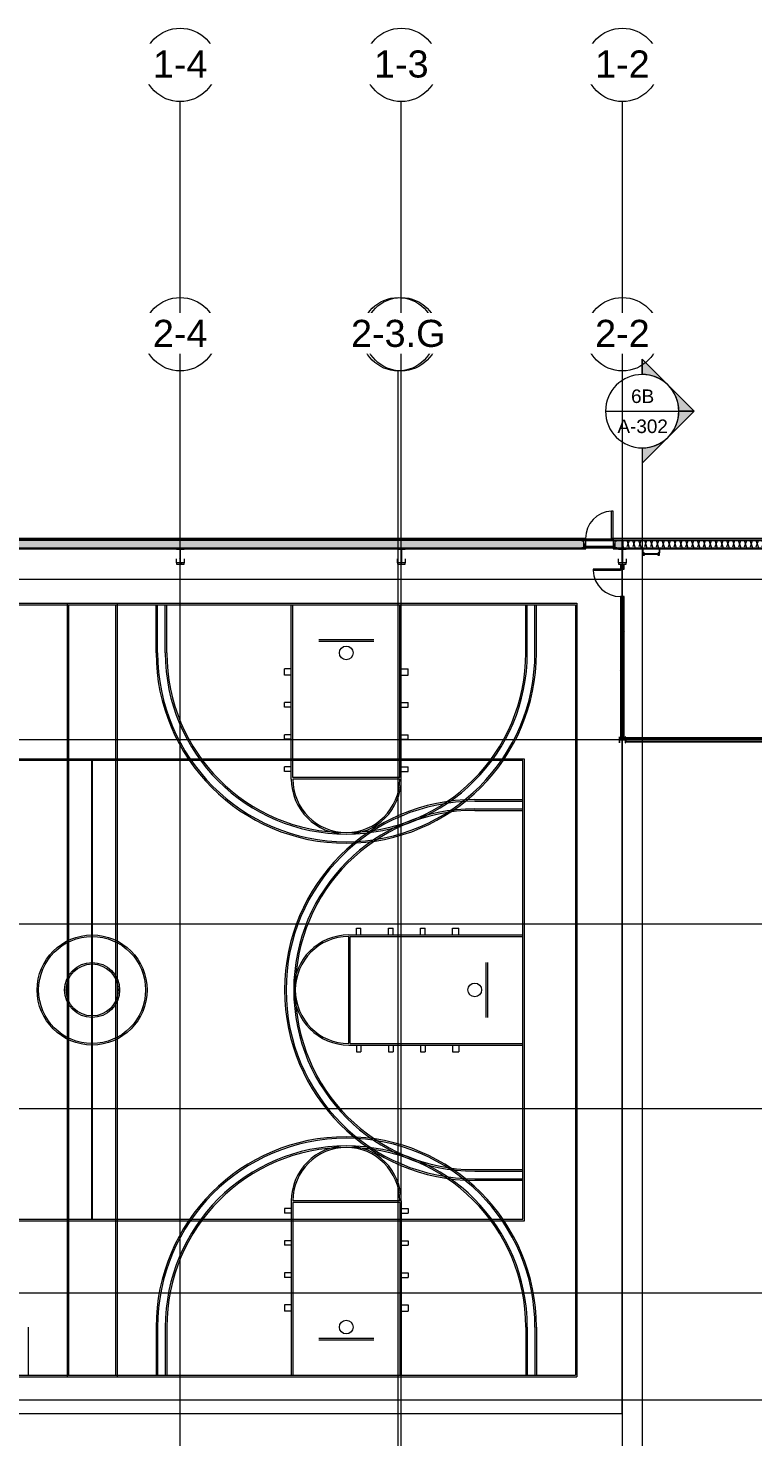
# Model space of a CAD drawing. Header units: inches. Extents: x 25369 to 33163, y -23509 to -20274.
# Drawn here: x 31134 to 32083, y -22297 to -20454 of the extents above; entities that cross this region are included whole.
import ezdxf

# ---------------------------------------------------------------- set-up
doc = ezdxf.new("R2010")
doc.units = ezdxf.units.IN
doc.header["$MEASUREMENT"] = 0
doc.linetypes.add('Grid Line 1_2_', pattern=[0.875, 0.5, -0.125, 0.125, -0.125])
for name, color, linetype, lineweight in [('A-DOOR', 31, 'Continuous', 13), ('A-FLOR', 192, 'Continuous', 13), ('A-FLOR-OTLN', 90, 'Continuous', 70), ('A-WALL', 113, 'Continuous', 13), ('A-WALL-PATT', 111, 'Continuous', 25), ('C-TOPO', 7, 'Continuous', 13), ('G-ANNO-SYMB', 111, 'Continuous', 9), ('I-WALL', 2, 'Continuous', 13), ('L-SITE-WALL', 31, 'Continuous', 13), ('Q-SPCQ', 91, 'Continuous', 13), ('S-BEAM', 12, 'Continuous', 13), ('S-COLS', 52, 'Continuous', 13), ('S-GRID', 1, 'Continuous', 9), ('S-GRID-IDEN', 1, 'Continuous', 9)]:
    doc.layers.add(name, color=color, linetype=linetype, lineweight=lineweight)
doc.styles.add('Arial', font='arial.ttf', dxfattribs={"height": 35.407186})
doc.styles.add('Arial_1', font='arial.ttf', dxfattribs={"height": 17.703593})
pattern_1 = [(0, (5931.104, 0), (0, 24), []), (90, (5931.104, 0), (-24, 1e-15), [])]
pattern_2 = [(161.57, (5932.064, 0.96), (-7.6802237, -0.0009796), [0, -54.643, 6.067, 0]), (18.43, (5930.144, 0.96), (-7.6802237, 0.0009796), [0, -54.643, 6.067, 0]), (108.43, (5932.064, 0.96), (3.8382953, -19.20136532), [18.211, -42.499]), (71.57, (5930.144, 0.96), (3.8382953, 19.20136532), [18.211, -42.499])]
pattern_3 = [(45, (5931.104, 0), (-19.00703, 19.00703), []), (45, (5931.104, 28.8), (-19.00703, 19.00703), [])]
pattern_4 = [(225, (31622.494, -22360.053), (19.00703, -19.00703), []), (225, (31622.494, -22388.853), (19.00703, -19.00703), [])]
pattern_5 = [(225, (31332.994, -22360.053), (19.00703, -19.00703), []), (225, (31332.994, -22388.853), (19.00703, -19.00703), [])]
pattern_6 = [(225, (31911.994, -22360.053), (19.00703, -19.00703), []), (225, (31911.994, -22388.853), (19.00703, -19.00703), [])]
pattern_7 = [(0, (5931.104, 0), (61.44, 15.36), [2.534, -43.546, 2.534, -43.546, -245.76]), (0, (5931.104, 0), (61.44, 15.36), [-92.16, 2.534, -89.626, 2.534, -43.546, -107.52]), (0, (5931.104, 0), (61.44, 15.36), [-230.4, 2.534, -28.186, 2.534, -74.266]), (120, (5954.144, 7.68), (-44.02215, 45.528601), [2.534, -43.546, 2.534, -43.546, -245.76]), (120, (5954.144, 7.68), (-44.02215, 45.528601), [-92.16, 2.534, -89.626, 2.534, -43.546, -107.52]), (120, (5954.144, 7.68), (-44.02215, 45.528601), [-230.4, 2.534, -28.186, 2.534, -74.266]), (240, (5961.824, 38.4), (-17.41785, -60.888601), [2.534, -43.546, 2.534, -43.546, -245.76]), (240, (5961.824, 38.4), (-17.41785, -60.888601), [-92.16, 2.534, -89.626, 2.534, -43.546, -107.52]), (240, (5961.824, 38.4), (-17.41785, -60.888601), [-230.4, 2.534, -28.186, 2.534, -74.266])]

# ---------------------------------------------------------------- blocks, each defined once
blk = doc.blocks.new('Struct_Xcel_Sports Complex_rvt-2-Overall Floor Plan')
at = {"layer": 'A-FLOR', "color": 43, "lineweight": 9}
blk.add_line((25932.8, -21132.3), (25968.8, -21132.3), dxfattribs=at)
at = {"layer": 'L-SITE-WALL', "color": 43, "lineweight": 9}
for p, q in [((25932.8, -21124.3), (25968.8, -21124.3)), ((25968.8, -21132.3), (25932.8, -21132.3))]:
    blk.add_line(p, q, dxfattribs=at)
blk = doc.blocks.new('columns and girder2 - one-1334686-Overall Floor Plan')
at = {"layer": 'S-BEAM', "lineweight": 9}
h = blk.add_hatch(dxfattribs=at)
h.set_pattern_fill('FP_26', color=253, style=0, pattern_type=2)
h.set_pattern_definition(pattern_4)
h.paths.add_polyline_path([(-5, -0.5), (-5, -2), (5, -2), (5, -0.5)], flags=0)
h.paths.add_polyline_path([(5, -17), (-5, -17), (-5, -18.5), (5, -18.5)], flags=0)
h.paths.add_polyline_path([(-5, -1204.9), (-5, -1206.4), (5, -1206.4), (5, -1204.9)], flags=0)
h.paths.add_polyline_path([(-5, -1224.3), (-5, -1225.8), (5, -1225.8), (5, -1224.3)], flags=0)
h = blk.add_hatch(dxfattribs=at)
h.set_pattern_fill('FP_26', color=253, style=0, pattern_type=2)
h.set_pattern_definition(pattern_4)
h.paths.add_polyline_path([(0.6, -2), (-0.6, -2), (-0.6, -17), (0.6, -17)], flags=0)
h.paths.add_polyline_path([(-0.6, -1206.4), (-0.6, -1224.3), (0.6, -1224.3), (0.6, -1206.4)], flags=0)
at = {"layer": 'S-BEAM', "color": 7}
for p, q in [((5, -0.5), (-5, -0.5)), ((-5, -0.5), (-5, -2)), ((-5, -2), (5, -2)), ((5, -17), (-5, -17)), ((-5, -17), (-5, -18.5)), ((0.6, -2), (-0.6, -2)), ((-0.6, -2), (-0.6, -17)), ((-0.6, -17), (0.6, -17)), ((0.6, -17), (0.6, -2)), ((5, -2), (5, -0.5)), ((5, -18.5), (5, -17)), ((-5, -18.5), (5, -18.5)), ((5, -1204.9), (-5, -1204.9)), ((-5, -1204.9), (-5, -1206.4)), ((-5, -1206.4), (5, -1206.4)), ((0.6, -1206.4), (-0.6, -1206.4)), ((-0.6, -1206.4), (-0.6, -1224.3)), ((0.6, -1224.3), (0.6, -1206.4)), ((5, -1206.4), (5, -1204.9)), ((5, -1224.3), (-5, -1224.3)), ((-5, -1224.3), (-5, -1225.8)), ((-5, -1225.8), (5, -1225.8)), ((-0.6, -1224.3), (0.6, -1224.3)), ((5, -1225.8), (5, -1224.3))]:
    blk.add_line(p, q, dxfattribs=at)
at = {"layer": 'S-BEAM', "color": 43, "lineweight": 9}
for p, q in [((-5, -17), (-5, -10.7)), ((5, -10.7), (5, -17)), ((-5, -1211.9), (-5, -1206.4)), ((5, -1206.4), (5, -1211.9))]:
    blk.add_line(p, q, dxfattribs=at)
blk = doc.blocks.new('columns and girder2 - one-V24-Overall Floor Plan')
at = {"layer": 'S-BEAM', "lineweight": 9}
h = blk.add_hatch(dxfattribs=at)
h.set_pattern_fill('FP_27', color=253, style=0, pattern_type=2)
h.set_pattern_definition(pattern_5)
h.paths.add_polyline_path([(5, -0.5), (-5, -0.5), (-5, -2), (5, -2)], flags=0)
h.paths.add_polyline_path([(-5, -17), (-5, -18.5), (5, -18.5), (5, -17)], flags=0)
h.paths.add_polyline_path([(5, -1204.9), (-5, -1204.9), (-5, -1206.4), (5, -1206.4)], flags=0)
h.paths.add_polyline_path([(-5, -1224.3), (-5, -1225.8), (5, -1225.8), (5, -1224.3)], flags=0)
h = blk.add_hatch(dxfattribs=at)
h.set_pattern_fill('FP_27', color=253, style=0, pattern_type=2)
h.set_pattern_definition(pattern_5)
h.paths.add_polyline_path([(-0.6, -2), (-0.6, -17), (0.6, -17), (0.6, -2)], flags=0)
h.paths.add_polyline_path([(-0.6, -1206.4), (-0.6, -1224.3), (0.6, -1224.3), (0.6, -1206.4)], flags=0)
at = {"layer": 'S-BEAM', "color": 7}
for p, q in [((5, -0.5), (-5, -0.5)), ((-5, -0.5), (-5, -2)), ((-5, -2), (5, -2)), ((5, -17), (-5, -17)), ((-5, -17), (-5, -18.5)), ((0.6, -2), (-0.6, -2)), ((-0.6, -2), (-0.6, -17)), ((-0.6, -17), (0.6, -17)), ((0.6, -17), (0.6, -2)), ((5, -2), (5, -0.5)), ((5, -18.5), (5, -17)), ((-5, -18.5), (5, -18.5)), ((5, -1204.9), (-5, -1204.9)), ((-5, -1204.9), (-5, -1206.4)), ((-5, -1206.4), (5, -1206.4)), ((0.6, -1206.4), (-0.6, -1206.4)), ((-0.6, -1206.4), (-0.6, -1224.3)), ((0.6, -1224.3), (0.6, -1206.4)), ((5, -1206.4), (5, -1204.9)), ((5, -1224.3), (-5, -1224.3)), ((-5, -1224.3), (-5, -1225.8)), ((-5, -1225.8), (5, -1225.8)), ((-0.6, -1224.3), (0.6, -1224.3)), ((5, -1225.8), (5, -1224.3))]:
    blk.add_line(p, q, dxfattribs=at)
at = {"layer": 'S-BEAM', "color": 43, "lineweight": 9}
for p, q in [((-5, -17), (-5, -10.7)), ((5, -10.7), (5, -17)), ((-5, -1211.9), (-5, -1206.4)), ((5, -1206.4), (5, -1211.9))]:
    blk.add_line(p, q, dxfattribs=at)
blk = doc.blocks.new('columns and girder2 - one-V33-Overall Floor Plan')
at = {"layer": 'S-BEAM', "lineweight": 9}
h = blk.add_hatch(dxfattribs=at)
h.set_pattern_fill('FP_36', color=253, style=0, pattern_type=2)
h.set_pattern_definition(pattern_6)
h.paths.add_polyline_path([(5, -0.5), (-5, -0.5), (-5, -2), (5, -2)], flags=0)
h.paths.add_polyline_path([(5, -17), (-5, -17), (-5, -18.5), (5, -18.5)], flags=0)
h.paths.add_polyline_path([(5, -1204.9), (-5, -1204.9), (-5, -1206.4), (5, -1206.4)], flags=0)
h.paths.add_polyline_path([(5, -1224.3), (-5, -1224.3), (-5, -1225.8), (5, -1225.8)], flags=0)
h = blk.add_hatch(dxfattribs=at)
h.set_pattern_fill('FP_36', color=253, style=0, pattern_type=2)
h.set_pattern_definition(pattern_6)
h.paths.add_polyline_path([(0.6, -2), (-0.6, -2), (-0.6, -17), (0.6, -17)], flags=0)
h.paths.add_polyline_path([(-0.6, -1206.4), (-0.6, -1224.3), (0.6, -1224.3), (0.6, -1206.4)], flags=0)
at = {"layer": 'S-BEAM', "color": 7}
for p, q in [((5, -0.5), (-5, -0.5)), ((-5, -0.5), (-5, -2)), ((-5, -2), (5, -2)), ((5, -17), (-5, -17)), ((-5, -17), (-5, -18.5)), ((0.6, -2), (-0.6, -2)), ((-0.6, -2), (-0.6, -17)), ((-0.6, -17), (0.6, -17)), ((0.6, -17), (0.6, -2)), ((5, -2), (5, -0.5)), ((5, -18.5), (5, -17)), ((-5, -18.5), (5, -18.5)), ((5, -1204.9), (-5, -1204.9)), ((-5, -1204.9), (-5, -1206.4)), ((-5, -1206.4), (5, -1206.4)), ((0.6, -1206.4), (-0.6, -1206.4)), ((-0.6, -1206.4), (-0.6, -1224.3)), ((0.6, -1224.3), (0.6, -1206.4)), ((5, -1206.4), (5, -1204.9)), ((5, -1224.3), (-5, -1224.3)), ((-5, -1224.3), (-5, -1225.8)), ((-5, -1225.8), (5, -1225.8)), ((-0.6, -1224.3), (0.6, -1224.3)), ((5, -1225.8), (5, -1224.3))]:
    blk.add_line(p, q, dxfattribs=at)
at = {"layer": 'S-BEAM', "color": 43, "lineweight": 9}
for p, q in [((-5, -17), (-5, -10.7)), ((5, -10.7), (5, -17)), ((-5, -1212), (-5, -1206.4)), ((5, -1206.4), (5, -1211.9))]:
    blk.add_line(p, q, dxfattribs=at)
blk = doc.blocks.new('Single-Flush - 36_ x 96_-1048073-Overall Floor Plan')
at = {"layer": 'A-DOOR', "color": 7}
for p, q in [((16, 6.6), (16, 42.6)), ((18, 42.6), (16, 42.6)), ((18, 6.6), (18, 42.6)), ((18, 6.6), (16, 6.6))]:
    blk.add_line(p, q, dxfattribs=at)
at = {"layer": 'A-DOOR', "color": 43, "lineweight": 9}
blk.add_arc((18, 6.6), 36.1, 93.1789, 180, dxfattribs=at)
blk = doc.blocks.new('lad500 - Standard-1624177-Overall Floor Plan')
at = {"layer": 'Q-SPCQ', "color": 43, "lineweight": 9}
for p, q in [((26029.6, -21135.1), (26007.7, -21135.1)), ((26007.7, -21135.1), (26007.7, -21140.6)), ((26007.9, -21140.4), (26007.9, -21135.2)), ((26007.9, -21135.2), (26029.4, -21135.2)), ((26029.4, -21135.2), (26029.4, -21140.4)), ((26029.6, -21140.6), (26029.6, -21135.1)), ((26007.7, -21140.6), (26009.5, -21140.6)), ((26009.5, -21140.4), (26007.9, -21140.4)), ((26008.1, -21140.4), (26009.6, -21140.4)), ((26008.1, -21143.7), (26008.1, -21140.4)), ((26009.6, -21143.7), (26008.1, -21143.7)), ((26009.5, -21140.6), (26009.5, -21140.4)), ((26009.6, -21140.4), (26009.6, -21141.4)), ((26009.6, -21142.7), (26009.6, -21141.4)), ((26009.6, -21141.4), (26027.7, -21141.4)), ((26027.7, -21142.7), (26009.6, -21142.7)), ((26009.6, -21142.7), (26009.6, -21143.7)), ((26027.7, -21141.4), (26027.7, -21140.4)), ((26027.7, -21140.4), (26029.2, -21140.4)), ((26027.7, -21142.7), (26027.7, -21141.4)), ((26027.7, -21143.7), (26027.7, -21142.7)), ((26029.2, -21143.7), (26027.7, -21143.7)), ((26029.4, -21140.4), (26027.8, -21140.4)), ((26027.8, -21140.4), (26027.8, -21140.6)), ((26027.8, -21140.6), (26029.6, -21140.6)), ((26029.2, -21140.4), (26029.2, -21143.7))]:
    blk.add_line(p, q, dxfattribs=at)
blk = doc.blocks.new('Single-Flush - 36_ x 84_-1318898-Overall Floor Plan')
at = {"layer": 'A-DOOR', "color": 7}
for p, q in [((16, 2.4), (16, 38.4)), ((18, 38.4), (16, 38.4)), ((18, 2.4), (18, 38.4)), ((18, 2.4), (16, 2.4))]:
    blk.add_line(p, q, dxfattribs=at)
at = {"layer": 'A-DOOR', "color": 43, "lineweight": 9}
blk.add_arc((18, 2.4), 36.1, 93.1789, 180, dxfattribs=at)
blk = doc.blocks.new('Grid - Grid Head - Circle-14747-Overall Floor Plan')
at = {"layer": 'S-GRID-IDEN'}
blk.add_circle((0, 0), 0.25, dxfattribs=at)
blk = doc.blocks.new('Section - Section Head - Filled-1526-Overall Floor Plan')
at = {"layer": 'G-ANNO-SYMB'}
h = blk.add_hatch(color=256, dxfattribs=at)
edge = h.paths.add_edge_path(flags=0)
edge.add_line((-0.4268, 0.1768), (-0.25, 0.3536))
edge.add_line((-0.25, 0.3536), (-0.25, 0.25))
edge.add_arc((-0.25, 0), 0.25, 90, 135)
h = blk.add_hatch(color=256, dxfattribs=at)
edge = h.paths.add_edge_path(flags=0)
edge.add_arc((-0.25, 0), 0.25, 45, 90)
edge.add_line((-0.25, 0.25), (-0.25, 0.3536))
edge.add_line((-0.25, 0.3536), (-0.0732, 0.1768))
h = blk.add_hatch(color=256, dxfattribs=at)
edge = h.paths.add_edge_path(flags=0)
edge.add_arc((-0.25, 0), 0.2503, 137.9216, 180)
edge.add_line((-0.5003, 0), (-0.6036, 0))
edge.add_line((-0.6036, 0), (-0.4358, 0.1678))
h = blk.add_hatch(color=256, dxfattribs=at)
edge = h.paths.add_edge_path(flags=0)
edge.add_line((-0.0642, 0.1678), (0.1036, 0))
edge.add_line((0.1036, 0), (0.0003, 0))
edge.add_arc((-0.25, 0), 0.2503, 0, 42.0784)
for p, q in [((-0.25, 0.3536), (-0.6036, 0)), ((-0.25, 0.3536), (-0.4268, 0.1768)), ((-0.25, 0.3536), (0.1036, 0)), ((-0.25, 0.25), (-0.25, 0.3536)), ((-0.0732, 0.1768), (-0.25, 0.3536)), ((-0.25, 0.3536), (-0.25, 0.25)), ((-0.4358, 0.1678), (-0.6036, 0)), ((0.1036, 0), (-0.0642, 0.1678)), ((-0.6036, 0), (-0.5003, 0)), ((0.0003, 0), (0.1036, 0)), ((-0.5, 0), (-0.6036, 0)), ((0, 0), (0.1036, 0))]:
    blk.add_line(p, q, dxfattribs=at)
for radius, start, end in [(0.25, 360, 180), (0.25, 90, 135), (0.25, 45, 90), (0.2503, 137.9216, 180), (0.2503, 0, 42.0784), (0.25, 180, 360)]:
    blk.add_arc((-0.25, 0), radius, start, end, dxfattribs=at)

msp = doc.modelspace()

# ---------------------------------------------------------------- hatches: boundary and pattern name
at = {"layer": 'A-WALL-PATT', "lineweight": 9}
h = msp.add_hatch(dxfattribs=at)
h.set_pattern_fill('FP_18', color=253, style=0, pattern_type=2)
h.set_pattern_definition(pattern_2)
h.paths.add_polyline_path([(29880.5, -21134.3), (31863.1, -21134.3), (31863.1, -21128.4), (31863.9, -21128.4), (31863.9, -21124.3), (29003.9, -21124.3), (29003.9, -21128.4), (29004.6, -21128.4), (29004.6, -21134.3), (29768.4, -21134.3)], flags=0)
h.paths.add_polyline_path([(28712.5, -21134.3), (28778.1, -21134.3), (28778.1, -21128.4), (28778.9, -21128.4), (28778.9, -21124.3), (28712.5, -21124.3), (28712.5, -21126.4)], flags=0)
h.paths.add_polyline_path([(31909.1, -21134.3), (31911.4, -21134.3), (31911.4, -21124.3), (31899.9, -21124.3), (31899.9, -21128.4), (31900.6, -21128.4), (31900.6, -21134.3), (31907, -21134.3)], flags=0)
h.paths.add_polyline_path([(28851.6, -21134.3), (28859.1, -21134.3), (28859.1, -21128.4), (28859.9, -21128.4), (28859.9, -21124.3), (28850.9, -21124.3), (28850.9, -21128.4), (28851.6, -21128.4)], flags=0)
h = msp.add_hatch(dxfattribs=at)
h.set_pattern_fill('FP_21', color=253, style=0, pattern_type=2)
h.set_pattern_definition(pattern_1)
h.paths.add_polyline_path([(28713.5, -21124.3), (28778.9, -21124.3), (28778.9, -21123.3), (28713.5, -21123.3)], flags=0)
h.paths.add_polyline_path([(31911.4, -21124.3), (31912.1, -21124.3), (31912.1, -21123.3), (31899.9, -21123.3), (31899.9, -21124.3), (31909.1, -21124.3)], flags=0)
h.paths.add_polyline_path([(28850.9, -21124.3), (28859.9, -21124.3), (28859.9, -21123.3), (28850.9, -21123.3)], flags=0)
h.paths.add_polyline_path([(31733.6, -21124.3), (31863.9, -21124.3), (31863.9, -21123.3), (29003.9, -21123.3), (29003.9, -21124.3), (31172.1, -21124.3)], flags=0)
h = msp.add_hatch(dxfattribs=at)
h.set_pattern_fill('FP_21', color=253, style=0, pattern_type=2)
h.set_pattern_definition(pattern_1)
h.paths.add_polyline_path([(32213.5, -21124.3), (32213.5, -21123.3), (31912.1, -21123.3), (31912.1, -21124.3), (32212.5, -21124.3)], flags=0)
h = msp.add_hatch(dxfattribs=at)
h.set_pattern_fill('FP_18', color=253, style=0, pattern_type=2)
h.set_pattern_definition(pattern_2)
h.paths.add_polyline_path([(32212.5, -21134.3), (32212.5, -21124.3), (31912.9, -21124.3), (31912.9, -21134.3), (32207.3, -21134.3)], flags=0)
h = msp.add_hatch(dxfattribs=at)
h.set_pattern_fill('FP_17', color=253, style=0, pattern_type=2)
h.set_pattern_definition(pattern_7)
h.paths.add_polyline_path([(31909.6, -21384.9), (31913.8, -21384.9), (31913.8, -21384.3), (31910.2, -21384.3), (31910.2, -21198.2), (31912, -21198.2), (31912, -21197.6), (31909.6, -21197.6)], flags=0)
h.paths.add_polyline_path([(31912, -21161.6), (31912, -21160.9), (31910.2, -21160.9), (31910.2, -21155.2), (31909.6, -21155.2), (31909.6, -21161.6)], flags=0)
h = msp.add_hatch(dxfattribs=at)
h.set_pattern_fill('FP_17', color=253, style=0, pattern_type=2)
h.set_pattern_definition(pattern_7)
h.paths.add_polyline_path([(31913.8, -21384.9), (31914.4, -21384.9), (31914.4, -21197.6), (31912, -21197.6), (31912, -21198.2), (31913.8, -21198.2), (31913.8, -21384.3)], flags=0)
h.paths.add_polyline_path([(31912, -21161.6), (31914.4, -21161.6), (31914.4, -21155.2), (31913.8, -21155.2), (31913.8, -21160.9), (31912, -21160.9)], flags=0)
h = msp.add_hatch(dxfattribs=at)
h.set_pattern_fill('FP_17', color=253, style=0, pattern_type=2)
h.set_pattern_definition(pattern_7)
h.paths.add_polyline_path([(32190.3, -21387.5), (32190.3, -21383.2), (32189.7, -21383.2), (32189.7, -21386.9), (31916.6, -21386.9), (31916.6, -21383.2), (31916, -21383.2), (31916, -21387.5), (32014.3, -21387.5)], flags=0)
at = {"layer": 'S-COLS', "lineweight": 9}
h = msp.add_hatch(dxfattribs=at)
h.set_pattern_fill('FP_15', color=253, style=0, pattern_type=2)
h.set_pattern_definition(pattern_3)
h.paths.add_polyline_path([(31861.6, -21134.3), (31861.6, -21124.3), (31858.7, -21124.3), (31858.9, -21124.6), (31859.2, -21124.7), (31861.1, -21125), (31861.1, -21133.6), (31858.9, -21134), (31858.7, -21134.3)], flags=0)
h = msp.add_hatch(dxfattribs=at)
h.set_pattern_fill('FP_15', color=253, style=0, pattern_type=2)
h.set_pattern_definition(pattern_3)
h.paths.add_polyline_path([(31905, -21134.3), (31904.9, -21134), (31904.6, -21133.9), (31902.6, -21133.6), (31902.6, -21125), (31904.9, -21124.6), (31905, -21124.3), (31902.1, -21124.3), (31902.1, -21134.3)], flags=0)
h = msp.add_hatch(dxfattribs=at)
h.set_pattern_fill('FP_15', color=253, style=0, pattern_type=2)
h.set_pattern_definition(pattern_3)
h.paths.add_polyline_path([(31908.4, -21389.1), (31908.4, -21385.9), (31908.6, -21385.4), (31909.1, -21385.2), (31914.9, -21385.2), (31915.4, -21385.4), (31915.6, -21385.9), (31915.6, -21389.1), (31916, -21389.1), (31916, -21381.1), (31915.6, -21381.1), (31915.6, -21384.2), (31915.4, -21384.7), (31914.9, -21384.9), (31909.1, -21384.9), (31908.6, -21384.7), (31908.4, -21384.2), (31908.4, -21381.1), (31908, -21381.1), (31908, -21389.1)], flags=0)

# ---------------------------------------------------------------- linework, layer by layer
at = {"layer": 'A-FLOR', "color": 43, "lineweight": 9}
for p, q in [((31899.9, -21134.3), (31863.9, -21134.3)), ((31911.9, -21197.6), (31911.9, -21161.6)), ((31911.9, -22266.3), (31911.9, -21385.2)), ((30526, -22266.3), (31911.9, -22266.3))]:
    msp.add_line(p, q, dxfattribs=at)
at = {"layer": 'A-FLOR-OTLN', "color": 43, "lineweight": 9}
for p, q in [((30582.9, -21206.3), (31852.5, -21206.3)), ((30584.9, -21208.3), (31850.5, -21208.3)), ((31184.9, -21206.3), (31184.9, -22218.3)), ((31186.9, -21208.3), (31186.9, -22216.3)), ((31248.5, -21208.3), (31248.5, -22216.3)), ((31250.5, -21206.3), (31250.5, -22218.3)), ((31301.5, -21271.3), (31301.5, -21208.3)), ((31303.5, -21271.3), (31303.5, -21208.3)), ((31313.5, -21271.3), (31313.5, -21208.3)), ((31315.5, -21271.3), (31315.5, -21208.3)), ((31478.5, -21436.3), (31478.5, -21208.3)), ((31480.5, -21434.3), (31480.5, -21208.3)), ((31620.5, -21434.3), (31620.5, -21208.3)), ((31622.5, -21436.3), (31622.5, -21208.3)), ((31785.5, -21271.3), (31785.5, -21208.3)), ((31787.5, -21271.3), (31787.5, -21208.3)), ((31797.5, -21271.3), (31797.5, -21208.3)), ((31799.5, -21271.3), (31799.5, -21208.3)), ((31850.5, -21208.3), (31850.5, -22216.3)), ((31852.5, -21206.3), (31852.5, -22218.3)), ((31586.5, -21254.3), (31514.5, -21254.3)), ((31586.5, -21256.3), (31514.5, -21256.3)), ((31478.5, -21292.3), (31469.5, -21292.3)), ((31469.5, -21300.3), (31469.5, -21292.3)), ((31478.5, -21300.3), (31469.5, -21300.3)), ((31622.5, -21292.3), (31631.5, -21292.3)), ((31622.5, -21300.3), (31631.5, -21300.3)), ((31631.5, -21300.3), (31631.5, -21292.3)), ((31478.5, -21336.3), (31469.5, -21336.3)), ((31469.5, -21342.3), (31469.5, -21336.3)), ((31622.5, -21336.3), (31631.5, -21336.3)), ((31631.5, -21342.3), (31631.5, -21336.3)), ((31478.5, -21342.3), (31469.5, -21342.3)), ((31622.5, -21342.3), (31631.5, -21342.3)), ((31478.5, -21378.3), (31469.5, -21378.3)), ((31469.5, -21384.3), (31469.5, -21378.3)), ((31478.5, -21384.3), (31469.5, -21384.3)), ((31622.5, -21378.3), (31631.5, -21378.3)), ((31622.5, -21384.3), (31631.5, -21384.3)), ((31631.5, -21384.3), (31631.5, -21378.3)), ((31783.7, -21410.3), (30651.7, -21410.3)), ((31781.7, -21412.3), (30653.7, -21412.3)), ((31216.7, -21412.3), (31216.7, -22012.3)), ((31217.7, -21412.3), (31217.7, -22012.3)), ((31781.7, -22012.3), (31781.7, -21412.3)), ((31783.7, -22014.3), (31783.7, -21410.3)), ((31478.5, -21420.3), (31469.5, -21420.3)), ((31469.5, -21426.3), (31469.5, -21420.3)), ((31478.5, -21426.3), (31469.5, -21426.3)), ((31622.5, -21420.3), (31631.5, -21420.3)), ((31622.5, -21426.3), (31631.5, -21426.3)), ((31631.5, -21426.3), (31631.5, -21420.3)), ((31620.5, -21434.3), (31480.5, -21434.3)), ((31620.5, -21436.3), (31480.5, -21436.3)), ((31718.7, -21463.3), (31781.7, -21463.3)), ((31718.7, -21465.3), (31781.7, -21465.3)), ((31718.7, -21475.3), (31781.7, -21475.3)), ((31718.7, -21477.3), (31781.7, -21477.3)), ((31563.7, -21631.3), (31569.7, -21631.3)), ((31563.7, -21640.3), (31563.7, -21631.3)), ((31569.7, -21640.3), (31569.7, -21631.3)), ((31605.7, -21631.3), (31611.7, -21631.3)), ((31605.7, -21640.3), (31605.7, -21631.3)), ((31611.7, -21640.3), (31611.7, -21631.3)), ((31647.7, -21631.3), (31653.7, -21631.3)), ((31647.7, -21640.3), (31647.7, -21631.3)), ((31653.7, -21640.3), (31653.7, -21631.3)), ((31689.7, -21631.3), (31697.7, -21631.3)), ((31689.7, -21640.3), (31689.7, -21631.3)), ((31697.7, -21640.3), (31697.7, -21631.3)), ((31553.7, -21640.3), (31781.7, -21640.3)), ((31553.7, -21782.3), (31553.7, -21642.3)), ((31555.7, -21782.3), (31555.7, -21642.3)), ((31555.7, -21642.3), (31781.7, -21642.3)), ((31733.7, -21748.3), (31733.7, -21676.3)), ((31735.7, -21748.3), (31735.7, -21676.3)), ((31553.7, -21784.3), (31781.7, -21784.3)), ((31555.7, -21782.3), (31781.7, -21782.3)), ((31563.7, -21784.3), (31563.7, -21793.3)), ((31563.7, -21793.3), (31569.7, -21793.3)), ((31569.7, -21784.3), (31569.7, -21793.3)), ((31605.7, -21784.3), (31605.7, -21793.3)), ((31605.7, -21793.3), (31611.7, -21793.3)), ((31611.7, -21784.3), (31611.7, -21793.3)), ((31647.7, -21784.3), (31647.7, -21793.3)), ((31647.7, -21793.3), (31653.7, -21793.3)), ((31653.7, -21784.3), (31653.7, -21793.3)), ((31689.7, -21784.3), (31689.7, -21793.3)), ((31689.7, -21793.3), (31697.7, -21793.3)), ((31697.7, -21784.3), (31697.7, -21793.3)), ((31718.7, -21947.3), (31781.7, -21947.3)), ((31718.7, -21949.3), (31781.7, -21949.3)), ((31718.7, -21959.3), (31781.7, -21959.3)), ((31718.7, -21961.3), (31781.7, -21961.3)), ((31469.5, -21998.3), (31469.5, -22004.3)), ((31478.5, -21998.3), (31469.5, -21998.3)), ((31478.5, -21988.3), (31478.5, -22216.3)), ((31620.5, -21988.3), (31480.5, -21988.3)), ((31620.5, -21990.3), (31480.5, -21990.3)), ((31480.5, -21990.3), (31480.5, -22216.3)), ((31620.5, -21990.3), (31620.5, -22216.3)), ((31622.5, -21988.3), (31622.5, -22216.3)), ((31622.5, -21998.3), (31631.5, -21998.3)), ((31631.5, -21998.3), (31631.5, -22004.3)), ((30651.7, -22014.3), (31783.7, -22014.3)), ((30653.7, -22012.3), (31781.7, -22012.3)), ((31478.5, -22004.3), (31469.5, -22004.3)), ((31622.5, -22004.3), (31631.5, -22004.3)), ((31469.5, -22040.3), (31469.5, -22046.3)), ((31478.5, -22040.3), (31469.5, -22040.3)), ((31478.5, -22046.3), (31469.5, -22046.3)), ((31622.5, -22040.3), (31631.5, -22040.3)), ((31622.5, -22046.3), (31631.5, -22046.3)), ((31631.5, -22040.3), (31631.5, -22046.3)), ((31469.5, -22082.3), (31469.5, -22088.3)), ((31478.5, -22082.3), (31469.5, -22082.3)), ((31478.5, -22088.3), (31469.5, -22088.3)), ((31622.5, -22082.3), (31631.5, -22082.3)), ((31622.5, -22088.3), (31631.5, -22088.3)), ((31631.5, -22082.3), (31631.5, -22088.3)), ((31469.5, -22124.3), (31469.5, -22132.3)), ((31478.5, -22124.3), (31469.5, -22124.3)), ((31622.5, -22124.3), (31631.5, -22124.3)), ((31631.5, -22124.3), (31631.5, -22132.3)), ((31478.5, -22132.3), (31469.5, -22132.3)), ((31622.5, -22132.3), (31631.5, -22132.3)), ((31133.9, -22153.3), (31133.9, -22216.3)), ((31301.5, -22153.3), (31301.5, -22216.3)), ((31303.5, -22153.3), (31303.5, -22216.3)), ((31313.5, -22153.3), (31313.5, -22216.3)), ((31315.5, -22153.3), (31315.5, -22216.3)), ((31586.5, -22168.3), (31514.5, -22168.3)), ((31785.5, -22153.3), (31785.5, -22216.3)), ((31787.5, -22153.3), (31787.5, -22216.3)), ((31797.5, -22153.3), (31797.5, -22216.3)), ((31799.5, -22153.3), (31799.5, -22216.3)), ((31586.5, -22170.3), (31514.5, -22170.3)), ((30582.9, -22218.3), (31852.5, -22218.3)), ((30584.9, -22216.3), (31850.5, -22216.3))]:
    msp.add_line(p, q, dxfattribs=at)
for centre, radius in [((31550.5, -21271.3), 9), ((31217.7, -21712.3), 72), ((31217.7, -21712.3), 70), ((31217.7, -21712.3), 36), ((31217.7, -21712.3), 34), ((31718.7, -21712.3), 9), ((31550.5, -22153.3), 9)]:
    msp.add_circle(centre, radius, dxfattribs=at)
for centre, radius, start, end in [((31550.5, -21271.3), 249, 180, 270), ((31550.5, -21271.3), 247, 180, 270), ((31550.5, -21271.3), 237, 180, 270), ((31550.5, -21271.3), 235, 180, 270), ((31550.5, -21271.3), 247, 270, 0), ((31550.5, -21271.3), 249, 270, 0), ((31550.5, -21271.3), 235, 270, 0), ((31550.5, -21271.3), 237, 270, 0), ((31550.5, -21436.3), 72, 180, 360), ((31550.5, -21436.3), 70, 180, 0), ((31718.7, -21712.3), 249, 90, 180), ((31718.7, -21712.3), 247, 90, 180), ((31718.7, -21712.3), 237, 90, 180), ((31718.7, -21712.3), 235, 90, 180), ((31553.7, -21712.3), 72, 90, 270), ((31553.7, -21712.3), 70, 90, 270), ((31718.7, -21712.3), 249, 180, 270), ((31718.7, -21712.3), 247, 180, 270), ((31718.7, -21712.3), 237, 180, 270), ((31718.7, -21712.3), 235, 180, 270), ((31550.5, -22153.3), 249, 90, 180), ((31550.5, -22153.3), 247, 90, 180), ((31550.5, -22153.3), 249, 0, 90), ((31550.5, -22153.3), 247, 0, 90), ((31550.5, -22153.3), 237, 90, 180), ((31550.5, -22153.3), 235, 90, 180), ((31550.5, -21988.3), 72, 0, 180), ((31550.5, -21988.3), 70, 360, 180), ((31550.5, -22153.3), 237, 0, 90), ((31550.5, -22153.3), 235, 0, 90)]:
    msp.add_arc(centre, radius, start, end, dxfattribs=at)
at = {"layer": 'A-WALL', "color": 7}
for p, q in [((31863.9, -21121.8), (29003.9, -21121.8)), ((31863.9, -21123.3), (29003.9, -21123.3)), ((31863.9, -21124.3), (29003.9, -21124.3)), ((31048.5, -21134.3), (31328, -21134.3)), ((31048.5, -21135.1), (31328, -21135.1)), ((31338, -21134.3), (31617.5, -21134.3)), ((31338, -21135.1), (31617.5, -21135.1)), ((31627.5, -21134.3), (31863.1, -21134.3)), ((31627.5, -21135.1), (31863.9, -21135.1)), ((31863.1, -21134.3), (31863.1, -21128.4)), ((31863.9, -21128.4), (31863.1, -21128.4)), ((31863.9, -21135.1), (31863.9, -21121.8)), ((31899.9, -21121.8), (31899.9, -21135.1)), ((32215, -21121.8), (31899.9, -21121.8)), ((31899.9, -21123.3), (32213.5, -21123.3)), ((31899.9, -21124.3), (32212.5, -21124.3)), ((31900.6, -21128.4), (31899.9, -21128.4)), ((31899.9, -21135.1), (31907, -21135.1)), ((31900.6, -21128.4), (31900.6, -21134.3)), ((31900.6, -21134.3), (31907, -21134.3)), ((31911.4, -21124.3), (31911.4, -21134.3)), ((31912.9, -21134.3), (31912.9, -21124.3)), ((31917, -21134.3), (32202.5, -21134.3)), ((31917, -21135.1), (31938.8, -21135.1)), ((31960.7, -21135.1), (32201.7, -21135.1)), ((31910.2, -21155.2), (31910.2, -21160.9)), ((31913.8, -21160.9), (31913.8, -21155.2)), ((31910.2, -21160.9), (31913.8, -21160.9)), ((31910.2, -21198.2), (31910.2, -21384.3)), ((31913.8, -21198.2), (31910.2, -21198.2)), ((31913.8, -21384.3), (31913.8, -21198.2)), ((31910.2, -21384.3), (31913.8, -21384.3)), ((31916.6, -21383.2), (32189.7, -21383.2)), ((31916.6, -21383.2), (31916.6, -21386.9)), ((31916.6, -21386.9), (32189.7, -21386.9))]:
    msp.add_line(p, q, dxfattribs=at)
at = {"layer": 'C-TOPO', "color": 43, "lineweight": 9}
msp.add_line((31863.9, -21132.3), (31899.9, -21132.3), dxfattribs=at)
at = {"layer": 'G-ANNO-SYMB'}
for p, q in [((31889.9, -20955.1), (31985.9, -20955.1)), ((31937.9, -21003.1), (31937.9, -22908.8)), ((32514.7, -21175.3), (28703.7, -21175.3)), ((32514.7, -22248.8), (27935, -22248.8))]:
    msp.add_line(p, q, dxfattribs=at)
at = {"layer": 'I-WALL', "color": 7}
for p, q in [((31909.6, -21155.2), (31909.6, -21161.6)), ((31914.4, -21161.6), (31914.4, -21155.2)), ((31909.6, -21161.6), (31914.4, -21161.6)), ((31909.6, -21197.6), (31909.6, -21384.9)), ((31914.4, -21197.6), (31909.6, -21197.6)), ((31914.4, -21384.9), (31914.4, -21197.6)), ((31909.6, -21384.9), (31914.4, -21384.9)), ((32190.3, -21382.6), (31916, -21382.6)), ((31916, -21382.6), (31916, -21387.5)), ((31916, -21387.5), (32190.3, -21387.5))]:
    msp.add_line(p, q, dxfattribs=at)
at = {"layer": 'L-SITE-WALL', "color": 43, "lineweight": 9}
for p, q in [((31863.9, -21122.3), (31899.9, -21122.3)), ((31899.9, -21124.3), (31863.9, -21124.3))]:
    msp.add_line(p, q, dxfattribs=at)
at = {"layer": 'S-COLS', "color": 7}
for p, q in [((31861.6, -21124.3), (31858.7, -21124.3)), ((31858.7, -21134.3), (31861.6, -21134.3)), ((31859.2, -21124.7), (31861.1, -21125)), ((31861.1, -21133.6), (31859.2, -21133.9)), ((31861.1, -21125), (31861.1, -21133.6)), ((31861.6, -21134.3), (31861.6, -21124.3)), ((31905, -21124.3), (31902.1, -21124.3)), ((31902.1, -21124.3), (31902.1, -21134.3)), ((31902.1, -21134.3), (31905, -21134.3)), ((31902.6, -21125), (31904.6, -21124.7)), ((31902.6, -21133.6), (31902.6, -21125)), ((31904.6, -21133.9), (31902.6, -21133.6)), ((31908.4, -21381.1), (31908, -21381.1)), ((31908, -21381.1), (31908, -21389.1)), ((31908, -21389.1), (31908.4, -21389.1)), ((31908.4, -21384.2), (31908.4, -21381.1)), ((31908.4, -21389.1), (31908.4, -21385.9)), ((31914.9, -21384.9), (31909.1, -21384.9)), ((31909.1, -21385.2), (31914.9, -21385.2)), ((31916, -21381.1), (31915.6, -21381.1)), ((31915.6, -21381.1), (31915.6, -21384.2)), ((31915.6, -21385.9), (31915.6, -21389.1)), ((31915.6, -21389.1), (31916, -21389.1)), ((31916, -21389.1), (31916, -21381.1))]:
    msp.add_line(p, q, dxfattribs=at)
for centre, radius, start, end in [((31859.2, -21124.3), 0.436, 180, 270), ((31859.2, -21134.3), 0.436, 90, 180), ((31904.6, -21124.3), 0.436, 270, 0), ((31904.6, -21134.3), 0.436, 0, 90), ((31909.1, -21384.2), 0.69, 180, 270), ((31909.1, -21385.9), 0.69, 90, 180), ((31914.9, -21384.2), 0.69, 270, 0), ((31914.9, -21385.9), 0.69, 0, 90)]:
    msp.add_arc(centre, radius, start, end, dxfattribs=at)
at = {"layer": 'S-GRID', "linetype": 'Grid Line 1_2_'}
for p, q in [((31333, -23095.8), (31333, -20550.1)), ((31622.5, -23095.8), (31622.5, -20550.1)), ((31912, -23095.8), (31912, -20550.1)), ((31333, -23413.2), (31333, -20902.4)), ((31618.5, -23317.2), (31618.5, -20902.4)), ((31622.5, -23413.2), (31622.5, -20902.4)), ((31912, -23413.2), (31912, -20902.4)), ((32932.6, -21124.3), (28679.1, -21124.3)), ((33028.6, -21134.3), (28679.1, -21134.3)), ((32358.4, -21385.1), (27402.5, -21385.1)), ((33028.6, -21385.1), (27859.1, -21385.1)), ((32358.4, -21626.3), (27402.5, -21626.3)), ((33028.6, -21626.3), (27859.1, -21626.3)), ((32358.4, -21867.6), (27402.5, -21867.6)), ((33028.6, -21867.6), (27859.1, -21867.6)), ((32358.4, -22108.8), (27402.5, -22108.8)), ((33028.6, -22108.8), (27859.1, -22108.8))]:
    msp.add_line(p, q, dxfattribs=at)

# ---------------------------------------------------------------- block references
at = {"color": 250, "lineweight": 5}
msp.add_blockref('Struct_Xcel_Sports Complex_rvt-2-Overall Floor Plan', (5931.1, 0), dxfattribs=at)
at = {"layer": 'A-DOOR', "color": 250, "lineweight": 9}
msp.add_blockref('Single-Flush - 36_ x 96_-1048073-Overall Floor Plan', (31881.9, -21128.4), dxfattribs=at)
at = {"layer": 'A-DOOR', "color": 250, "lineweight": 9, "rotation": 90.00000000000001}
msp.add_blockref('Single-Flush - 36_ x 84_-1318898-Overall Floor Plan', (31912, -21179.6), dxfattribs=at)
at = {"layer": 'G-ANNO-SYMB', "xscale": 191.9999999999999, "yscale": 191.9999999999999, "zscale": 191.9999999999999, "rotation": 269.9999999999996}
msp.add_blockref('Section - Section Head - Filled-1526-Overall Floor Plan', (31937.9, -21003.1), dxfattribs=at)
at = {"layer": 'Q-SPCQ', "color": 43, "lineweight": 9}
msp.add_blockref('lad500 - Standard-1624177-Overall Floor Plan', (5931.1, 0), dxfattribs=at)
at = {"layer": 'S-BEAM', "color": 43, "lineweight": 9, "rotation": 180}
for name, p in [('columns and girder2 - one-V24-Overall Floor Plan', (31333, -22360.1)), ('columns and girder2 - one-1334686-Overall Floor Plan', (31622.5, -22360.1)), ('columns and girder2 - one-V33-Overall Floor Plan', (31912, -22360.1))]:
    msp.add_blockref(name, p, dxfattribs=at)
at = {"layer": 'S-GRID-IDEN', "xscale": 191.9999999999999, "yscale": 191.9999999999999, "zscale": 191.9999999999999}
for p in [(31333, -20502.1), (31622.5, -20502.1), (31912, -20502.1), (31333, -20854.4), (31622.5, -20854.4), (31912, -20854.4)]:
    msp.add_blockref('Grid - Grid Head - Circle-14747-Overall Floor Plan', p, dxfattribs=at)

# ---------------------------------------------------------------- texts
at = {"layer": 'G-ANNO-SYMB', "char_height": 17.7, "attachment_point": 2, "line_spacing_factor": 0.938532, "style": 'Arial_1'}
for s, insert, width in [('6B', (31938.5, -20926.7), 36.072), ('A-302', (31938.5, -20966), 78.624)]:
    msp.add_mtext(s, dxfattribs=dict(at, insert=insert, width=width))

# ---------------------------------------------------------------- next in the draw order: texts
at = {"layer": 'S-GRID-IDEN', "char_height": 35.41, "width": 85.104, "attachment_point": 2, "line_spacing_factor": 0.938532, "style": 'Arial', "bg_fill": 3, "box_fill_scale": 1.25, "bg_fill_color": 0, "bg_fill_transparency": 0}
for s, insert in [('1-4', (31333, -20483.2)), ('1-3', (31622.5, -20483.2)), ('1-2', (31912, -20483.2)), ('2-4', (31333, -20835.6)), ('2-3', (31622.5, -20835.6)), ('2-2', (31912, -20835.6))]:
    msp.add_mtext(s, dxfattribs=dict(at, insert=insert))

# ---------------------------------------------------------------- next in the draw order: block references
at = {"layer": 'S-GRID-IDEN', "xscale": 191.9999999999999, "yscale": 191.9999999999999, "zscale": 191.9999999999999}
msp.add_blockref('Grid - Grid Head - Circle-14747-Overall Floor Plan', (31618.5, -20854.4), dxfattribs=at)

# ---------------------------------------------------------------- next in the draw order: texts
at = {"layer": 'S-GRID-IDEN', "insert": (31618.5, -20835.6), "char_height": 35.41, "width": 147.312, "attachment_point": 2, "line_spacing_factor": 0.938532, "style": 'Arial', "bg_fill": 3, "box_fill_scale": 1.25, "bg_fill_color": 0, "bg_fill_transparency": 0}
msp.add_mtext('2-3.G', dxfattribs=at)

doc.saveas('drawing.dxf')
